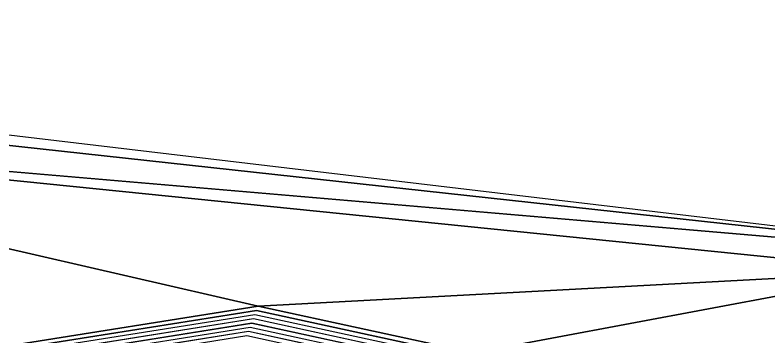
# Model space of a CAD drawing. Extents: x 7084 to 11035, y 13750 to 16729.
# Drawn here: x 9363 to 10146, y 16395 to 16729 of the extents above; entities that cross this region are included whole.
import ezdxf

# ---------------------------------------------------------------- set-up
doc = ezdxf.new("R2010")
doc.units = 0
doc.layers.add('Level 1', color=7, linetype='Continuous')

msp = doc.modelspace()

# ---------------------------------------------------------------- linework, layer by layer
at = {"layer": 'Level 1'}
for p, q in [((10497.4, 16469.54), (8304.3, 16729.42)), ((8449.3, 16693.16), (10497.4, 16469.54)), ((10497.4, 16469.54), (8449.3, 16693.16)), ((8799.71, 16614.59), (10497.4, 16469.54)), ((9615.33, 16427.23), (8799.71, 16614.59)), ((10497.4, 16469.54), (8799.71, 16614.59)), ((8799.71, 16614.59), (10291.99, 16463.49)), ((10291.99, 16463.49), (8799.71, 16614.59)), ((8799.71, 16614.59), (9615.33, 16427.23)), ((10291.99, 16463.49), (9615.33, 16427.23)), ((9615.33, 16427.23), (10291.99, 16463.49)), ((9838.87, 16378.88), (10291.99, 16463.49)), ((10291.99, 16463.49), (9838.87, 16378.88)), ((9615.33, 16427.23), (9349.5, 16384.92)), ((9349.5, 16384.92), (9615.33, 16427.23)), ((9613.64, 16422.83), (9351.9, 16381.18)), ((9833.74, 16375.22), (9613.64, 16422.83)), ((9615.33, 16427.23), (9838.87, 16378.88)), ((9838.87, 16378.88), (9615.33, 16427.23)), ((9611.96, 16418.43), (9354.31, 16377.43)), ((9828.62, 16371.57), (9611.96, 16418.43)), ((9610.28, 16414.03), (9356.71, 16373.68)), ((9608.59, 16409.63), (9359.12, 16369.93)), ((9818.37, 16364.26), (9608.59, 16409.63)), ((9823.5, 16367.91), (9610.28, 16414.03)), ((9606.91, 16405.23), (9361.52, 16366.18)), ((9605.22, 16400.83), (9363.93, 16362.43)), ((9808.13, 16356.95), (9605.22, 16400.83)), ((9813.25, 16360.6), (9606.91, 16405.23)), ((9603.54, 16396.43), (9366.33, 16358.68)), ((9803, 16353.29), (9603.54, 16396.43))]:
    msp.add_line(p, q, dxfattribs=at)
for points in [[(8179.81, 16518.43), (8447.5, 16685.05), (8792.52, 16607.69), (8801.36, 16608), (9015.51, 16453.28), (9020.27, 16453.2), (9347.45, 16381.79), (9351.9, 16381.18), (9613.64, 16422.83), (9833.74, 16375.22), (9839.66, 16373.76), (10143.04, 16367.81), (10150.72, 16365.05), (10293.49, 16454.31), (10519.54, 16436.46), (10781.28, 16073.45), (10784.97, 16069.38), (10903.94, 15956.31), (11028.86, 15527.85)], [(8179.81, 16518.43), (8447.5, 16685.05), (8792.52, 16607.69), (8801.36, 16608), (9015.51, 16453.28), (9020.27, 16453.2), (9347.45, 16381.79), (9351.9, 16381.18), (9613.64, 16422.83), (9833.74, 16375.22), (9839.66, 16373.76), (10143.04, 16367.81), (10150.72, 16365.05), (10293.49, 16454.31), (10519.54, 16436.46), (10781.28, 16073.45), (10784.97, 16069.38), (10903.94, 15956.31), (11028.86, 15527.85)], [(11016.38, 15530.16), (10895.36, 15945.23), (10780.11, 16054.76), (10769.04, 16066.98), (10515.48, 16418.64), (10296.5, 16435.94), (10158.19, 16349.46), (10135.14, 16357.77), (9841.24, 16363.53), (9823.5, 16367.91), (9610.28, 16414.03), (9356.71, 16373.68), (9343.35, 16375.52), (9026.39, 16444.7), (9012.11, 16444.93), (8804.65, 16594.82), (8778.14, 16593.9), (8443.9, 16668.84), (8184.58, 16507.42)], [(11016.38, 15530.16), (10895.36, 15945.23), (10780.11, 16054.76), (10769.04, 16066.98), (10515.48, 16418.64), (10296.5, 16435.94), (10158.19, 16349.46), (10135.14, 16357.77), (9841.24, 16363.53), (9823.5, 16367.91), (9610.28, 16414.03), (9356.71, 16373.68), (9343.35, 16375.52), (9026.39, 16444.7), (9012.11, 16444.93), (8804.65, 16594.82), (8778.14, 16593.9), (8443.9, 16668.84), (8184.58, 16507.42)], [(8186.96, 16501.92), (8442.1, 16660.73), (8770.95, 16587), (8806.29, 16588.23), (9010.4, 16440.76), (9029.46, 16440.45), (9341.3, 16372.39), (9359.12, 16369.93), (9608.59, 16409.63), (9818.37, 16364.26), (9842.03, 16358.41), (10131.2, 16352.74), (10161.92, 16341.67), (10298, 16426.75), (10513.45, 16409.73), (10762.92, 16063.75), (10777.67, 16047.45), (10891.07, 15939.68), (11010.14, 15531.31)], [(8186.96, 16501.92), (8442.1, 16660.73), (8770.95, 16587), (8806.29, 16588.23), (9010.4, 16440.76), (9029.46, 16440.45), (9341.3, 16372.39), (9359.12, 16369.93), (9608.59, 16409.63), (9818.37, 16364.26), (9842.03, 16358.41), (10131.2, 16352.74), (10161.92, 16341.67), (10298, 16426.75), (10513.45, 16409.73), (10762.92, 16063.75), (10777.67, 16047.45), (10891.07, 15939.68), (11010.14, 15531.31)], [(10997.65, 15533.61), (10882.49, 15928.6), (10772.81, 16032.83), (10750.69, 16057.28), (10509.39, 16391.92), (10301, 16408.38), (10169.39, 16326.09), (10123.3, 16342.7), (9843.62, 16348.18), (9808.13, 16356.95), (9605.22, 16400.83), (9363.93, 16362.43), (9337.2, 16366.12), (9035.58, 16431.95), (9007, 16432.42), (8809.58, 16575.05), (8756.58, 16573.2)], [(10997.65, 15533.61), (10882.49, 15928.6), (10772.81, 16032.83), (10750.69, 16057.28), (10509.39, 16391.92), (10301, 16408.38), (10169.39, 16326.09), (10123.3, 16342.7), (9843.62, 16348.18), (9808.13, 16356.95), (9605.22, 16400.83), (9363.93, 16362.43), (9337.2, 16366.12), (9035.58, 16431.95), (9007, 16432.42), (8809.58, 16575.05), (8756.58, 16573.2)]]:
    msp.add_lwpolyline(points, dxfattribs=at)

doc.saveas('drawing.dxf')
